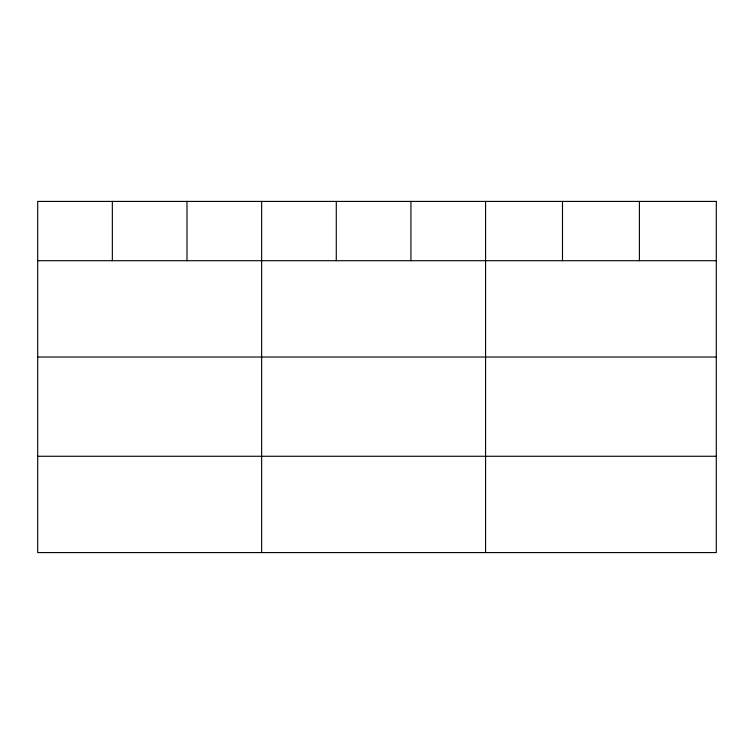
<?xml version="1.0" encoding="UTF-8"?>
<svg xmlns="http://www.w3.org/2000/svg" width="754" height="754" viewBox="0 0 754 754"><rect width="100%" height="100%" fill="white"/><g stroke="black" fill="none" stroke-linecap="round" stroke-linejoin="round"><path stroke-width="1.13" d="M37.7 260.705L716.3 260.705M37.7 357.028L716.3 357.028M37.7 456.264L716.3 456.264M639.392 201.412L639.392 260.705M562.484 201.412L562.484 260.705M485.576 201.412L485.576 552.588M410.93 201.412L410.93 260.705M336.284 201.412L336.284 260.705M261.638 201.412L261.638 552.588M186.992 201.412L186.992 260.705M112.346 201.412L112.346 260.705M716.3 201.412L37.7 201.412L37.7 552.588L716.3 552.588L716.3 201.412"/></g></svg>
